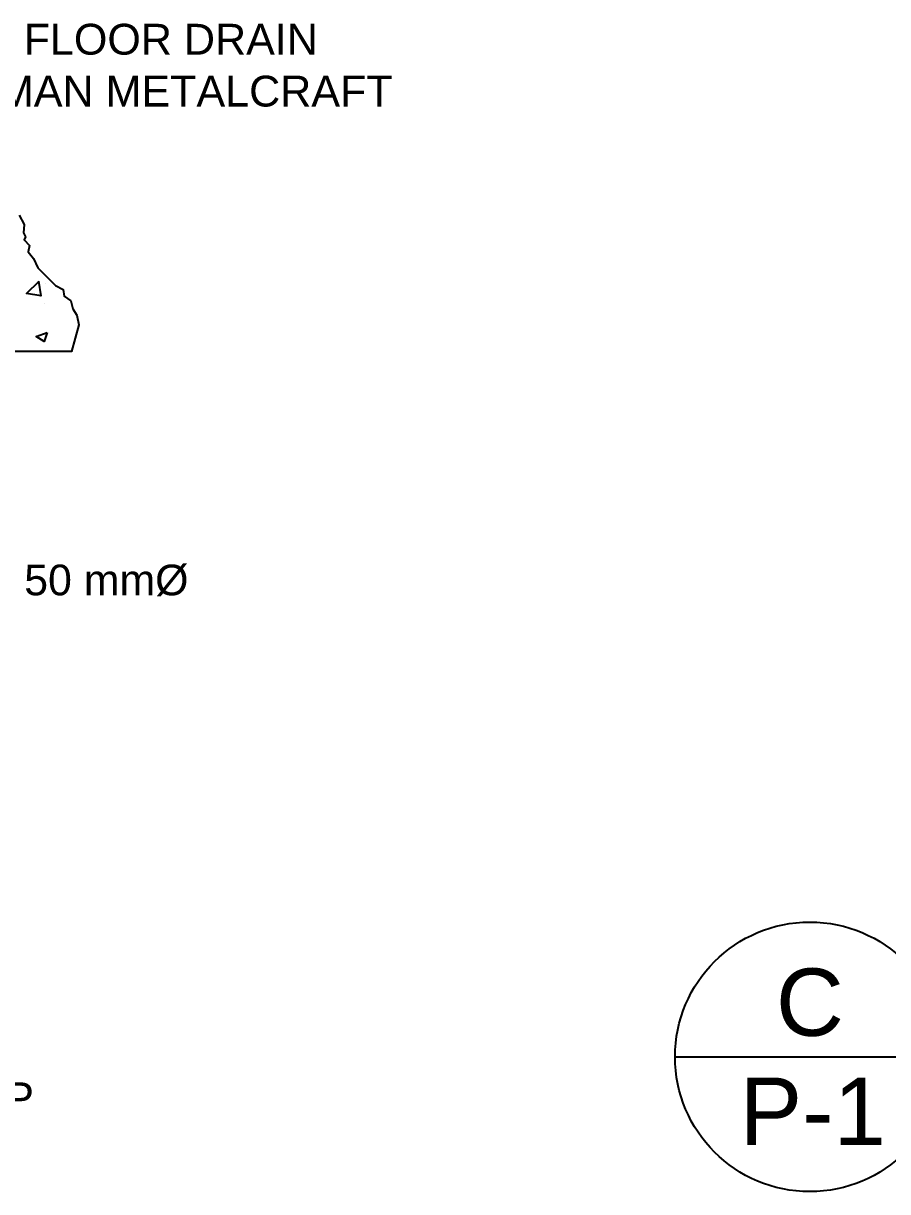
# Model space of a CAD drawing. Header units: millimetres. Extents: x 2391 to 3323, y 1596 to 2537.
# Drawn here: x 3159.77 to 3181.72, y 1756.06 to 1785.74 of the extents above; entities that cross this region are included whole.
import ezdxf

# ---------------------------------------------------------------- set-up
doc = ezdxf.new("R2010")
doc.units = ezdxf.units.MM
for name, color, linetype in [('Concrete slab piping', 201, 'Continuous'), ('LETTERS', 150, 'Continuous'), ('TEXT', 130, 'Continuous')]:
    doc.layers.add(name, color=color, linetype=linetype)
doc.layers.add('HATCHES', color=7, linetype='Continuous', true_color=0xe6ac00)
doc.styles.add('PDF Arial', font='arial.ttf')
doc.styles.add('PDF Swis721 BT', font='swiss.ttf')

msp = doc.modelspace()

# ---------------------------------------------------------------- linework, layer by layer
at = {"layer": 'Concrete slab piping', "lineweight": 25}
msp.add_lwpolyline([(3159.662, 1780.865), (3159.792, 1780.633), (3159.777, 1780.416), (3159.821, 1780.315), (3159.792, 1780.242), (3159.922, 1780.097), (3159.893, 1779.938), (3160.024, 1779.764), (3160.139, 1779.533), (3160.588, 1779.084), (3160.777, 1778.983), (3160.805, 1778.809), (3160.979, 1778.693), (3161.023, 1778.49), (3161.124, 1778.331), (3161.182, 1778.085), (3160.994, 1777.404), (3153.885, 1777.404)], dxfattribs=at)
at = {"layer": 'HATCHES', "lineweight": 25}
for points in [[(3160.153, 1779.193), (3160.211, 1778.816), (3159.849, 1778.874), (3160.168, 1779.193)], [(3160.341, 1779.135), (3160.341, 1779.135)], [(3160.312, 1778.614), (3160.312, 1778.614)]]:
    msp.add_lwpolyline(points, dxfattribs=at)
msp.add_lwpolyline([(3160.37, 1777.89), (3160.298, 1777.658), (3160.095, 1777.788)], close=True, dxfattribs=at)
at = {"layer": 'LETTERS', "lineweight": 25}
msp.add_lwpolyline([(3183.158, 1759.479), (3176.309, 1759.479)], dxfattribs=at)
msp.add_circle((3179.748, 1759.486), 3.424, dxfattribs=at)

# ---------------------------------------------------------------- texts
at = {"layer": 'TEXT', "attachment_point": 7}
for s, insert, char_height, style in [('4" X 4" FLOOR DRAIN', (3156.142, 1784.934), 0.78306, 'PDF Swis721 BT'), ('BY JAMAN METALCRAFT', (3156.084, 1783.616), 0.78306, 'PDF Swis721 BT'), ('50 mmØ', (3159.791, 1771.181), 0.7793, 'PDF Arial'), ('C       DETAIL OF VENT THRU ROOF', (3178.887, 1759.996), 1.70996, 'PDF Swis721 BT'), ('P-TRAP', (3156.027, 1758.054), 0.7831, 'PDF Swis721 BT'), ('P-1', (3177.96, 1757.249), 1.71, 'PDF Swis721 BT')]:
    msp.add_mtext(s, dxfattribs=dict(at, insert=insert, char_height=char_height, style=style))

doc.saveas('drawing.dxf')
